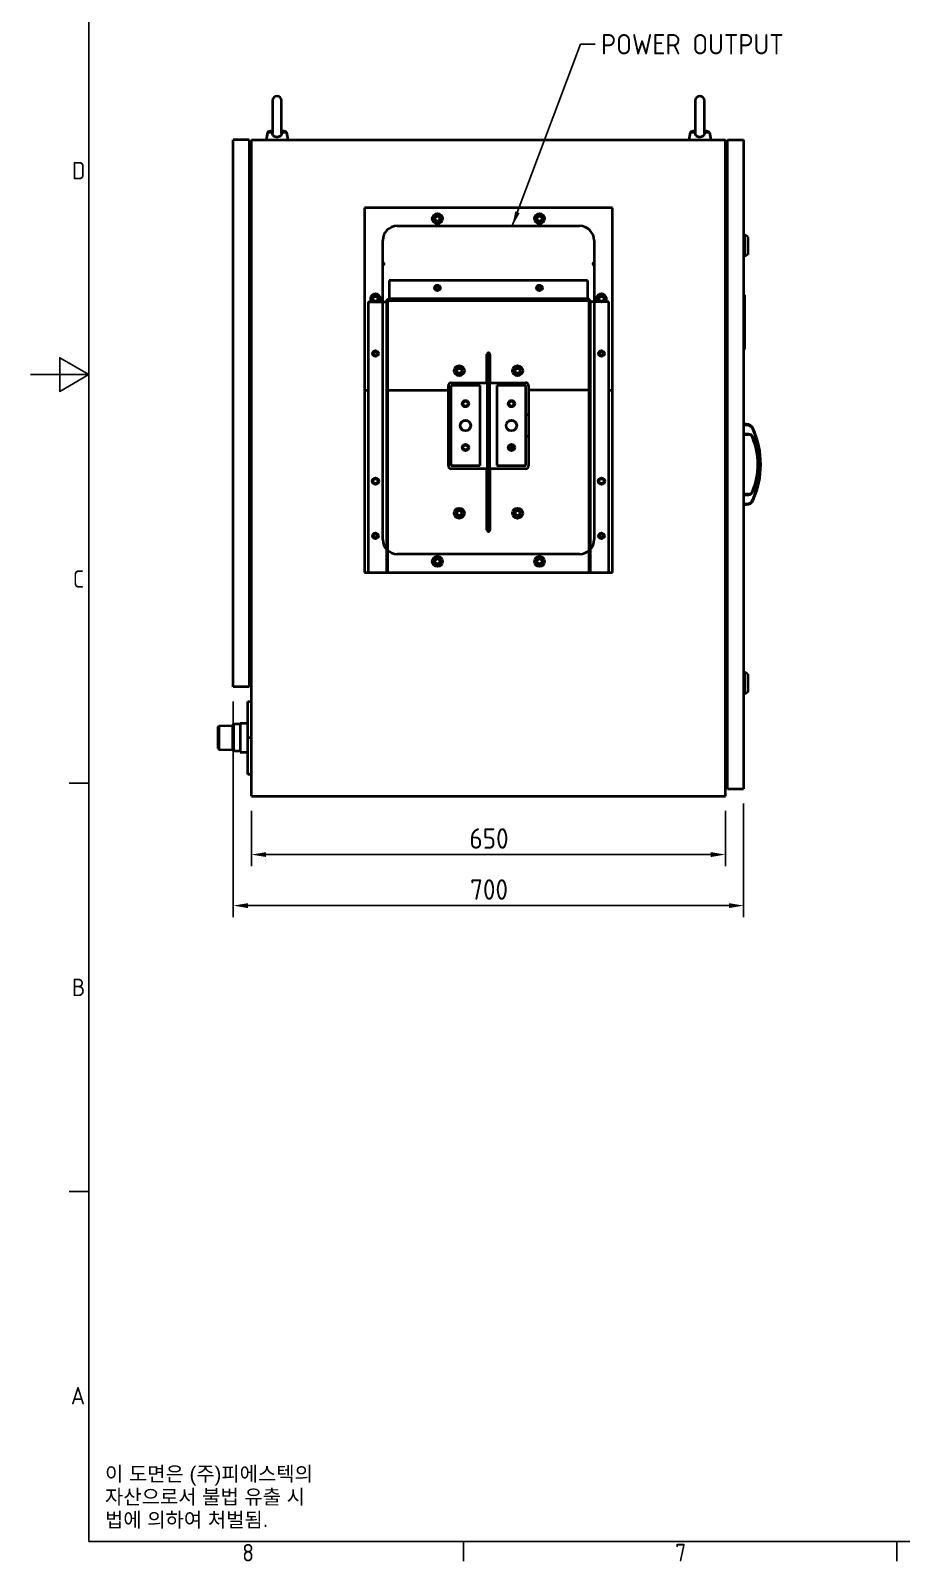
# Model space of a CAD drawing. Header units: inches. Extents: x 0 to 4752, y 0 to 3360.
# Drawn here: x 0 to 1194, y 53 to 2152 of the extents above; entities that cross this region are included whole.
import ezdxf

# ---------------------------------------------------------------- set-up
doc = ezdxf.new("R2010")
doc.units = ezdxf.units.IN
doc.header["$MEASUREMENT"] = 0
for name, color, linetype, lineweight in [('POWER SUPPLY CASE OUTLINE$0$가시적인 것(ISO)', 3, 'Continuous', 40), ('POWER SUPPLY CASE OUTLINE$0$가시적인 좁은 것(ISO)', 3, 'Continuous', 35), ('POWER SUPPLY CASE OUTLINE$0$경계(ISO)', 7, 'Continuous', 25), ('POWER SUPPLY CASE OUTLINE$0$기호(ISO)', 5, 'Continuous', 25), ('POWER SUPPLY CASE OUTLINE$0$치수(ISO)', 2, 'Continuous', 25)]:
    doc.layers.add(name, color=color, linetype=linetype, lineweight=lineweight)
doc.styles.add('POWER SUPPLY CASE OUTLINE$0$문자 텍스트_PSTEK_POSCO', font='isocp.shx')
doc.styles.add('POWER SUPPLY CASE OUTLINE$0$치수 텍스트_PSTEK_POSCO', font='isocp.shx')
doc.dimstyles.new('POWER SUPPLY CASE OUTLINE$0$치수_PSTEK_POSCO', dxfattribs={"dimscale": 8, "dimtxt": 3.5, "dimasz": 2.5, "dimexe": 2, "dimexo": 2.5, "dimgap": 1, "dimtad": 1, "dimrnd": 1e-08, "dimdsep": 46, "dimtxsty": 'POWER SUPPLY CASE OUTLINE$0$치수 텍스트_PSTEK_POSCO', "dimcen": 0.09, "dimdle": 10, "dimclrd": 7, "dimclre": 7, "dimclrt": 2, "dimadec": 1, "dimazin": 2, "dimtfac": 1, "dimtmove": 0, "dimatfit": 3, "dimfxl": 0, "dimtolj": 1, "dimlwd": -1, "dimlwe": -1, "dimarcsym": 0})
doc.dimstyles.new('POWER SUPPLY CASE OUTLINE$0$치수_PSTEK_POSCO$7', dxfattribs={"dimscale": 8, "dimtxt": 3.5, "dimasz": 2.5, "dimexe": 2, "dimexo": 2.5, "dimgap": 1, "dimtad": 1, "dimrnd": 1e-08, "dimdsep": 46, "dimtxsty": 'POWER SUPPLY CASE OUTLINE$0$치수 텍스트_PSTEK_POSCO', "dimcen": 0.09, "dimdle": 10, "dimclrd": 7, "dimclre": 7, "dimclrt": 2, "dimadec": 1, "dimazin": 2, "dimtfac": 1, "dimtmove": 0, "dimatfit": 3, "dimfxl": 0, "dimtolj": 1, "dimlwd": -1, "dimlwe": -1, "dimarcsym": 0})

# ---------------------------------------------------------------- blocks, each defined once
blk = doc.blocks.new('POWER SUPPLY CASE OUTLINE$0$경계 Default Border')
at = {"layer": 'POWER SUPPLY CASE OUTLINE$0$경계(ISO)'}
for p, q in [((10, 140), (6.6, 140)), ((10, 70), (6.6, 70)), ((74.25, 10), (74.25, 6.6)), ((148.5, 10), (148.5, 6.6))]:
    blk.add_line(p, q, dxfattribs=at)
at = {"layer": 'POWER SUPPLY CASE OUTLINE$0$경계(ISO)', "flags": 128}
for points in [[(10, 10), (10, 410), (584, 410), (584, 10), (10, 10)], [(0, 210), (10, 210), (5, 212.89), (5, 207.11), (10, 210)]]:
    blk.add_lwpolyline(points, dxfattribs=at)
at = {"layer": 'POWER SUPPLY CASE OUTLINE$0$경계(ISO)', "color": 2, "char_height": 3, "attachment_point": 7, "style": 'POWER SUPPLY CASE OUTLINE$0$문자 텍스트_PSTEK_POSCO'}
for s, insert in [('D', (7.08, 243.47)), ('C', (7.24, 173.47)), ('B', (7.08, 103.47)), ('A', (6.91, 33.49)), ('8', (36.27, 6.57)), ('7', (110.52, 6.59))]:
    blk.add_mtext(s, dxfattribs=dict(at, insert=insert))
blk = doc.blocks.new('*D24')
at = {"layer": 'POWER SUPPLY CASE OUTLINE$0$치수(ISO)', "color": 7, "transparency": 16777216}
for p, q in [((303, 1081.9), (303, 1005.9)), ((953, 1081.9), (953, 1005.9)), ((323, 1021.9), (933, 1021.9))]:
    blk.add_line(p, q, dxfattribs=at)
for points in [[(323, 1025.2), (323, 1018.5), (303, 1021.9)], [(933, 1025.2), (933, 1018.5), (953, 1021.9)]]:
    blk.add_solid(points, dxfattribs=at)
at = {"layer": 'POWER SUPPLY CASE OUTLINE$0$치수(ISO)', "color": 2, "transparency": 16777216, "insert": (601.9, 1043.9), "char_height": 28, "attachment_point": 4, "style": 'POWER SUPPLY CASE OUTLINE$0$치수 텍스트_PSTEK_POSCO'}
blk.add_mtext('\\A1;650', dxfattribs=at)
blk = doc.blocks.new('*D37')
at = {"layer": 'POWER SUPPLY CASE OUTLINE$0$치수(ISO)', "color": 7, "transparency": 16777216}
for p, q in [((278, 1231.9), (278, 935.9)), ((978, 1091.9), (978, 935.9)), ((298, 951.9), (958, 951.9))]:
    blk.add_line(p, q, dxfattribs=at)
for points in [[(298, 955.2), (298, 948.5), (278, 951.9)], [(958, 955.2), (958, 948.5), (978, 951.9)]]:
    blk.add_solid(points, dxfattribs=at)
at = {"layer": 'POWER SUPPLY CASE OUTLINE$0$치수(ISO)', "color": 2, "transparency": 16777216, "insert": (602.8, 973.9), "char_height": 28, "attachment_point": 4, "style": 'POWER SUPPLY CASE OUTLINE$0$치수 텍스트_PSTEK_POSCO'}
blk.add_mtext('\\A1;700', dxfattribs=at)

msp = doc.modelspace()

# ---------------------------------------------------------------- linework, layer by layer
at = {"layer": 'POWER SUPPLY CASE OUTLINE$0$가시적인 것(ISO)'}
for p, q in [((331.725, 2055.632), (331.725, 2011.266)), ((344.225, 2011.266), (344.225, 2055.632)), ((911.725, 2055.632), (911.725, 2011.266)), ((924.225, 2011.266), (924.225, 2055.632)), ((277.975, 1251.882), (277.975, 2001.882)), ((299.975, 2001.882), (277.975, 2001.882)), ((299.975, 2001.882), (299.975, 1251.882)), ((302.975, 2001.882), (952.975, 2001.882)), ((302.975, 1101.882), (302.975, 2001.882)), ((324.73, 2011.831), (322.975, 2001.882)), ((351.221, 2011.831), (352.975, 2001.882)), ((904.73, 2011.831), (902.975, 2001.882)), ((931.221, 2011.831), (932.975, 2001.882)), ((952.975, 1101.882), (952.975, 2001.882)), ((955.975, 1111.882), (955.975, 2001.882)), ((955.975, 2001.882), (977.975, 2001.882)), ((977.975, 2001.882), (977.975, 1111.882)), ((302.975, 1975.882), (299.975, 1975.882)), ((302.975, 1967.882), (299.975, 1967.882)), ((302.975, 1954.182), (299.975, 1954.182)), ((952.975, 1954.182), (955.975, 1954.182)), ((277.975, 1902.224), (277.875, 1902.224)), ((277.875, 1884.639), (277.875, 1902.224)), ((797.975, 1908.882), (457.975, 1908.882)), ((457.975, 1908.882), (457.975, 1408.882)), ((797.975, 1408.882), (797.975, 1908.882)), ((502.975, 1883.882), (752.975, 1883.882)), ((977.975, 1871.882), (979.475, 1871.882)), ((979.475, 1841.882), (979.475, 1871.882)), ((983.875, 1869.132), (979.475, 1871.882)), ((983.875, 1869.132), (983.875, 1844.632)), ((277.975, 1857.978), (277.875, 1857.978)), ((277.975, 1852.589), (277.875, 1852.589)), ((277.875, 1852.078), (277.875, 1852.589)), ((277.975, 1852.078), (277.875, 1852.078)), ((482.975, 1453.882), (482.975, 1863.882)), ((772.975, 1863.882), (772.975, 1453.882)), ((977.975, 1841.882), (979.475, 1841.882)), ((983.875, 1844.632), (979.475, 1841.882)), ((277.975, 1807.719), (277.875, 1807.719)), ((763.975, 1808.882), (491.975, 1808.882)), ((491.975, 1808.882), (491.975, 1783.882)), ((763.975, 1808.882), (763.975, 1783.882)), ((277.975, 1804.996), (277.875, 1804.996)), ((277.975, 1798.245), (277.875, 1798.245)), ((277.875, 1771.13), (277.875, 1798.245)), ((978.575, 1789.382), (977.975, 1789.382)), ((979.075, 1788.882), (979.075, 1714.882)), ((277.975, 1771.13), (277.875, 1771.13)), ((462.975, 1779.882), (487.975, 1779.882)), ((462.975, 1779.882), (462.975, 1408.882)), ((487.975, 1779.882), (487.975, 1408.882)), ((489.975, 1408.882), (489.975, 1779.882)), ((763.975, 1783.882), (491.975, 1783.882)), ((491.975, 1781.882), (763.975, 1781.882)), ((765.975, 1408.882), (765.975, 1779.882)), ((792.975, 1779.882), (767.975, 1779.882)), ((767.975, 1408.882), (767.975, 1779.882)), ((792.975, 1408.882), (792.975, 1779.882)), ((277.975, 1759.615), (277.875, 1759.615)), ((277.875, 1708.788), (277.875, 1759.615)), ((277.975, 1750.312), (277.875, 1750.312)), ((277.975, 1718.091), (277.875, 1718.091)), ((277.975, 1708.788), (277.875, 1708.788)), ((625.975, 1668.882), (625.975, 1707.882)), ((626.456, 1709.182), (626.975, 1709.182)), ((626.975, 1465.15), (626.975, 1709.614)), ((628.975, 1708.182), (626.975, 1708.182)), ((628.975, 1709.614), (628.975, 1465.15)), ((628.975, 1709.182), (629.495, 1709.182)), ((629.975, 1707.882), (629.975, 1668.882)), ((978.575, 1714.382), (977.975, 1714.382)), ((277.975, 1691.09), (277.875, 1691.09)), ((626.475, 1697.182), (625.975, 1697.182)), ((626.475, 1471.182), (626.475, 1697.182)), ((626.975, 1694.182), (626.475, 1694.182)), ((629.475, 1694.182), (628.975, 1694.182)), ((629.975, 1697.182), (629.475, 1697.182)), ((629.475, 1697.182), (629.475, 1471.182)), ((277.975, 1676.625), (277.875, 1676.625)), ((277.875, 1656.941), (277.875, 1676.625)), ((277.975, 1669.364), (277.875, 1669.364)), ((457.975, 1658.882), (462.975, 1658.882)), ((489.975, 1658.882), (572.975, 1658.882)), ((572.975, 1554.882), (572.975, 1664.882)), ((616.475, 1665.182), (576.475, 1665.182)), ((576.475, 1665.182), (576.475, 1555.182)), ((576.975, 1668.882), (625.975, 1668.882)), ((616.475, 1555.182), (616.475, 1665.182)), ((629.975, 1668.882), (678.975, 1668.882)), ((679.475, 1665.182), (639.475, 1665.182)), ((639.475, 1665.182), (639.475, 1555.182)), ((679.475, 1555.182), (679.475, 1665.182)), ((682.975, 1664.882), (682.975, 1554.882)), ((765.975, 1658.882), (682.975, 1658.882)), ((792.975, 1658.882), (797.975, 1658.882)), ((277.975, 1656.941), (277.875, 1656.941)), ((277.975, 1643.326), (277.875, 1643.326)), ((277.875, 1642.646), (277.875, 1643.326)), ((277.975, 1642.646), (277.875, 1642.646)), ((277.975, 1640.433), (277.875, 1640.433)), ((277.875, 1602.03), (277.875, 1640.433)), ((628.975, 1658.182), (629.475, 1658.182)), ((572.975, 1625.182), (576.475, 1625.182)), ((679.475, 1625.182), (682.975, 1625.182)), ((277.975, 1602.03), (277.875, 1602.03)), ((277.975, 1601.633), (277.875, 1601.633)), ((626.475, 1612.182), (626.975, 1612.182)), ((982.038, 1611.882), (977.975, 1611.882)), ((977.975, 1597.882), (984.468, 1597.882)), ((576.475, 1595.182), (572.975, 1595.182)), ((662.761, 1579.682), (656.19, 1579.682)), ((657.285, 1582.682), (661.665, 1582.682)), ((682.975, 1595.182), (679.475, 1595.182)), ((576.475, 1555.182), (616.475, 1555.182)), ((626.975, 1564.182), (626.475, 1564.182)), ((639.475, 1555.182), (679.475, 1555.182)), ((625.975, 1550.882), (576.975, 1550.882)), ((625.975, 1466.882), (625.975, 1550.882)), ((629.975, 1550.882), (629.975, 1466.882)), ((678.975, 1550.882), (629.975, 1550.882)), ((629.475, 1518.182), (628.975, 1518.182)), ((984.468, 1515.882), (977.975, 1515.882)), ((977.975, 1501.882), (982.038, 1501.882)), ((625.975, 1477.182), (626.475, 1477.182)), ((626.475, 1482.182), (626.975, 1482.182)), ((628.975, 1482.182), (629.475, 1482.182)), ((629.475, 1477.182), (629.975, 1477.182)), ((629.975, 1467.182), (625.975, 1467.182)), ((752.975, 1433.882), (502.975, 1433.882)), ((457.975, 1408.882), (797.975, 1408.882)), ((302.975, 1299.582), (299.975, 1299.582)), ((302.975, 1285.882), (299.975, 1285.882)), ((302.975, 1277.882), (299.975, 1277.882)), ((977.975, 1271.882), (979.475, 1271.882)), ((979.475, 1241.882), (979.475, 1271.882)), ((983.875, 1269.132), (979.475, 1271.882)), ((983.875, 1269.132), (983.875, 1244.632)), ((299.975, 1251.882), (277.975, 1251.882)), ((977.975, 1241.882), (979.475, 1241.882)), ((983.875, 1244.632), (979.475, 1241.882)), ((297.975, 1231.882), (302.975, 1231.882)), ((297.975, 1131.882), (297.975, 1231.882)), ((257.225, 1196.982), (258.775, 1198.532)), ((257.225, 1167.382), (257.225, 1196.982)), ((258.775, 1198.532), (277.225, 1199.082)), ((258.775, 1165.832), (258.775, 1198.532)), ((277.225, 1199.682), (278.225, 1200.682)), ((277.225, 1164.682), (277.225, 1199.682)), ((278.225, 1200.682), (278.225, 1163.682)), ((287.225, 1200.682), (278.225, 1200.682)), ((287.225, 1202.182), (297.975, 1202.182)), ((287.225, 1202.182), (287.225, 1162.182)), ((302.975, 1181.882), (297.975, 1181.882)), ((257.225, 1167.382), (258.775, 1165.832)), ((258.775, 1165.832), (277.225, 1165.282)), ((277.225, 1164.682), (278.225, 1163.682)), ((287.225, 1163.682), (278.225, 1163.682)), ((287.225, 1162.182), (297.975, 1162.182)), ((952.975, 1159.582), (955.975, 1159.582)), ((302.975, 1131.882), (297.975, 1131.882)), ((302.975, 1101.882), (952.975, 1101.882)), ((955.975, 1111.882), (977.975, 1111.882))]:
    msp.add_line(p, q, dxfattribs=at)
for centre, radius in [((557.975, 1893.882), 7), ((557.975, 1893.882), 4.5), ((557.975, 1893.882), 3.324), ((697.975, 1893.882), 7), ((697.975, 1893.882), 4.5), ((697.975, 1893.882), 3.324), ((472.975, 1783.882), 4.5), ((472.975, 1783.882), 3.324), ((557.975, 1798.882), 4), ((557.975, 1798.882), 2.458), ((697.975, 1798.882), 4), ((697.975, 1798.882), 2.458), ((782.975, 1783.882), 4.5), ((782.975, 1783.882), 3.324), ((472.975, 1708.882), 4), ((472.975, 1708.882), 2.458), ((782.975, 1708.882), 4), ((782.975, 1708.882), 2.458), ((587.975, 1685.382), 7), ((587.975, 1685.382), 4.5), ((587.975, 1685.182), 3.323), ((667.975, 1685.382), 7), ((667.975, 1685.382), 4.5), ((667.975, 1685.182), 3.324), ((596.475, 1640.182), 4.5), ((596.475, 1640.182), 3.323), ((659.475, 1640.182), 4.5), ((659.475, 1640.182), 3.324), ((596.475, 1610.182), 7.403), ((596.475, 1610.182), 7.125), ((659.475, 1610.182), 7.403), ((659.475, 1610.182), 7.125), ((596.475, 1580.182), 4.5), ((596.475, 1580.182), 3.323), ((659.475, 1580.182), 4.5), ((659.475, 1580.182), 3.324), ((472.975, 1533.882), 4.5), ((472.975, 1533.882), 3.324), ((782.975, 1533.882), 4.5), ((782.975, 1533.882), 3.324), ((587.975, 1489.882), 7), ((587.975, 1489.882), 4.5), ((587.975, 1490.182), 3.323), ((667.975, 1489.882), 7), ((667.975, 1489.882), 4.5), ((667.975, 1490.182), 3.324), ((472.975, 1458.882), 4), ((472.975, 1458.882), 2.458), ((782.975, 1458.882), 4), ((782.975, 1458.882), 2.458), ((557.975, 1423.882), 7), ((557.975, 1423.882), 4.5), ((697.975, 1423.882), 7), ((697.975, 1423.882), 4.5), ((557.975, 1423.882), 3.324), ((697.975, 1423.882), 3.324)]:
    msp.add_circle(centre, radius, dxfattribs=at)
for centre, radius, start, end in [((337.975, 2055.632), 6.25, 0, 180), ((917.975, 2055.632), 6.25, 0, 180), ((326.305, 2011.553), 1.6, 102.026552, 170), ((337.975, 1956.774), 57.608, 96.228381, 102.026552), ((337.975, 1956.774), 57.608, 77.973448, 83.771619), ((349.645, 2011.553), 1.6, 10, 77.973448), ((906.305, 2011.553), 1.6, 102.026552, 170), ((917.975, 1956.774), 57.608, 96.228381, 102.026552), ((917.975, 1956.774), 57.608, 77.973448, 83.771619), ((929.645, 2011.553), 1.6, 10, 77.973448), ((502.975, 1863.882), 20, 90, 180), ((752.975, 1863.882), 20, 0, 90), ((482.975, 1831.882), 1.621, 270, 90), ((772.975, 1831.882), 1.621, 90, 270), ((472.975, 1783.882), 7, 325.150095, 214.849905), ((782.975, 1783.882), 7, 325.150095, 214.849905), ((978.575, 1788.882), 0.5, 0, 90), ((491.975, 1779.882), 4, 90, 180), ((491.975, 1779.882), 2, 90, 180), ((763.975, 1779.882), 4, 0, 90), ((763.975, 1779.882), 2, 0, 90), ((627.975, 1707.882), 2, 0, 180), ((978.575, 1714.882), 0.5, 270, 0), ((587.975, 1685.182), 4.5, 1.273344, 178.726656), ((612.475, 1677.182), 15, 14.835112, 21.03947), ((667.975, 1685.182), 4.5, 1.273344, 178.726656), ((576.975, 1664.882), 4, 90, 180), ((678.975, 1664.882), 4, 0, 90), ((982.038, 1601.882), 10, 23.688061, 90), ((984.468, 1591.882), 6, 22.642808, 90), ((879.467, 1556.882), 122.008, 336.311939, 23.688061), ((900.563, 1556.882), 96.913, 337.357192, 22.642808), ((576.975, 1554.882), 4, 180, 270), ((678.975, 1554.882), 4, 270, 0), ((984.468, 1521.882), 6, 270, 337.357192), ((612.475, 1499.182), 15, 338.96053, 345.164888), ((982.038, 1511.882), 10, 270, 336.311939), ((587.975, 1490.182), 4.5, 181.910213, 358.089787), ((622.475, 1471.182), 4, 331.044976, 0), ((633.475, 1471.182), 4, 180, 208.955024), ((667.975, 1490.182), 4.5, 181.910213, 358.089787), ((502.975, 1453.882), 20, 180, 270), ((627.975, 1466.882), 2, 180, 0), ((752.975, 1453.882), 20, 270, 0)]:
    msp.add_arc(centre, radius, start, end, dxfattribs=at)
for points in [[(344.226, 2011.266), (344.226, 2010.679), (344.149, 2010.107), (343.78, 2008.868), (343.447, 2008.244), (342.529, 2007.141), (341.947, 2006.68), (340.591, 2005.965), (339.823, 2005.724), (338.222, 2005.5), (337.405, 2005.517), (335.823, 2005.809), (335.074, 2006.081), (333.742, 2006.868), (333.172, 2007.378), (332.31, 2008.577), (332.017, 2009.242), (331.769, 2010.391), (331.725, 2010.825), (331.725, 2011.266)], [(924.226, 2011.266), (924.226, 2010.679), (924.149, 2010.107), (923.78, 2008.868), (923.447, 2008.244), (922.529, 2007.141), (921.947, 2006.68), (920.591, 2005.965), (919.823, 2005.724), (918.222, 2005.5), (917.405, 2005.517), (915.823, 2005.809), (915.074, 2006.081), (913.742, 2006.868), (913.172, 2007.378), (912.31, 2008.577), (912.017, 2009.242), (911.769, 2010.391), (911.725, 2010.825), (911.725, 2011.266)]]:
    msp.add_open_spline(points, degree=3, knots=[0.05772148, 0.05772148, 0.05772148, 0.05772148, 0.23899851, 0.23899851, 0.46692882, 0.46692882, 0.70340854, 0.70340854, 0.94828753, 0.94828753, 1.19193978, 1.19193978, 1.43584134, 1.43584134, 1.68063298, 1.68063298, 1.91383984, 1.91383984, 2.04970582, 2.04970582, 2.04970582, 2.04970582], dxfattribs=at)
for points in [[(277.875, 1866.317), (277.875, 1869.663), (277.875, 1878.399), (277.875, 1884.639)], [(277.875, 1857.978), (277.875, 1859.748), (277.875, 1862.403), (277.875, 1866.317)], [(277.875, 1828.537), (277.875, 1838.804), (277.875, 1846.769), (277.875, 1852.078)], [(277.875, 1807.719), (277.875, 1812.2), (277.875, 1822.638), (277.875, 1828.537)], [(277.875, 1804.996), (277.875, 1806.085), (277.875, 1807.719)], [(277.875, 1676.625), (277.875, 1677.078), (277.875, 1683.886), (277.875, 1691.09)], [(277.875, 1640.433), (277.875, 1641.816), (277.875, 1642.646)], [(277.875, 1601.633), (277.875, 1601.792), (277.875, 1602.03)]]:
    msp.add_open_spline(points, degree=2, dxfattribs=at)
at = {"layer": 'POWER SUPPLY CASE OUTLINE$0$가시적인 좁은 것(ISO)'}
for p, q in [((331.725, 2011.831), (324.73, 2011.831)), ((325.972, 2013.118), (331.725, 2013.118)), ((344.225, 2013.118), (349.979, 2013.118)), ((351.221, 2011.831), (344.225, 2011.831)), ((911.725, 2011.831), (904.73, 2011.831)), ((905.972, 2013.118), (911.725, 2013.118)), ((924.225, 2013.118), (929.979, 2013.118)), ((931.221, 2011.831), (924.225, 2011.831)), ((302.975, 1975.138), (299.975, 1975.138)), ((299.975, 1968.626), (302.975, 1968.626)), ((277.975, 1884.639), (277.875, 1884.639)), ((277.975, 1866.317), (277.875, 1866.317)), ((277.975, 1828.537), (277.875, 1828.537)), ((978.575, 1789.382), (978.575, 1714.382)), ((977.975, 1610.882), (982.038, 1610.882)), ((984.468, 1598.882), (977.975, 1598.882)), ((982.038, 1610.882), (982.038, 1611.882)), ((984.468, 1598.882), (984.468, 1597.882)), ((990.28, 1605.498), (991.196, 1605.9)), ((990.929, 1594.577), (990.006, 1594.192)), ((977.975, 1514.882), (984.468, 1514.882)), ((984.468, 1514.882), (984.468, 1515.882)), ((990.929, 1519.187), (990.006, 1519.572)), ((982.038, 1502.882), (977.975, 1502.882)), ((982.038, 1502.882), (982.038, 1501.882)), ((990.28, 1508.266), (991.196, 1507.864)), ((302.975, 1285.138), (299.975, 1285.138)), ((299.975, 1278.626), (302.975, 1278.626))]:
    msp.add_line(p, q, dxfattribs=at)
for centre, radius, start, end in [((557.975, 1893.882), 4, 260, 170), ((697.975, 1893.882), 4, 260, 170), ((482.975, 1831.882), 2, 280, 90), ((772.975, 1831.882), 2, 90, 190), ((472.975, 1783.882), 4, 260, 170), ((782.975, 1783.882), 4, 260, 170), ((982.038, 1601.882), 9, 23.688061, 90), ((984.468, 1591.882), 7, 22.642808, 90), ((879.467, 1556.882), 121.008, 336.311939, 23.688061), ((900.563, 1556.882), 97.913, 337.357192, 22.642808), ((472.975, 1533.882), 4, 260, 170), ((782.975, 1533.882), 4, 260, 170), ((984.468, 1521.882), 7, 270, 337.357192), ((982.038, 1511.882), 9, 270, 336.311939), ((557.975, 1423.882), 4, 260, 170), ((697.975, 1423.882), 4, 260, 170)]:
    msp.add_arc(centre, radius, start, end, dxfattribs=at)

# ---------------------------------------------------------------- block references
at = {"xscale": 8, "yscale": 8, "zscale": 8}
msp.add_blockref('POWER SUPPLY CASE OUTLINE$0$경계 Default Border', (0, 0), dxfattribs=at)

# ---------------------------------------------------------------- texts
at = {"layer": 'POWER SUPPLY CASE OUTLINE$0$기호(ISO)', "color": 2, "insert": (782.398, 2133.02), "char_height": 28, "width": 292.54826, "attachment_point": 4, "style": 'POWER SUPPLY CASE OUTLINE$0$치수 텍스트_PSTEK_POSCO'}
msp.add_mtext('{\\fISOCP|b0|i0;\\H28.0000;POWER OUTPUT}', dxfattribs=at)
at = {"layer": 'POWER SUPPLY CASE OUTLINE$0$기호(ISO)', "color": 2, "insert": (102.041, 140.117), "char_height": 20, "width": 314.44883, "attachment_point": 4, "line_spacing_factor": 0.944221, "style": 'POWER SUPPLY CASE OUTLINE$0$문자 텍스트_PSTEK_POSCO'}
msp.add_mtext('{\\fArial|b0|i0;\\H20.0000;이 도면은 (주)피에스텍의\\P자산으로서 불법 유출 시 \\P법에 의하여 처벌됨.}', dxfattribs=at)

# ---------------------------------------------------------------- dimensions: what is measured, and where the dimension line sits
at = {"layer": 'POWER SUPPLY CASE OUTLINE$0$치수(ISO)', "color": 7}
for base, p1, p2, picture, middle in [((977.975, 951.882), (277.975, 1251.882), (977.975, 1111.882), '*D37', (627.975, 951.882)), ((952.975, 1021.882), (302.975, 1101.882), (952.975, 1101.882), '*D24', (627.975, 1021.882))]:
    dim = msp.add_linear_dim(base=base, p1=p1, p2=p2, angle=180, dimstyle='POWER SUPPLY CASE OUTLINE$0$치수_PSTEK_POSCO', override={"dimdec": 2, "dimtp": 0, "dimtm": 0, "dimtdec": 2, "dimtofl": 0, "dimatfit": 1}, dxfattribs=at)
    dim.commit()
    dim.dimension.update_dxf_attribs({"geometry": picture, "text_midpoint": middle, "dimtype": 160})

# ---------------------------------------------------------------- leaders
at = {"layer": 'POWER SUPPLY CASE OUTLINE$0$기호(ISO)', "color": 7, "annotation_type": 0, "has_hookline": 1, "hookline_direction": 0, "text_width": 283.503}
msp.add_leader([(660.748, 1883.882), (754.398, 2133.02), (774.398, 2133.02)], dimstyle='POWER SUPPLY CASE OUTLINE$0$치수_PSTEK_POSCO$7', override={"dimtad": 0}, dxfattribs=at)

doc.saveas('drawing.dxf')
